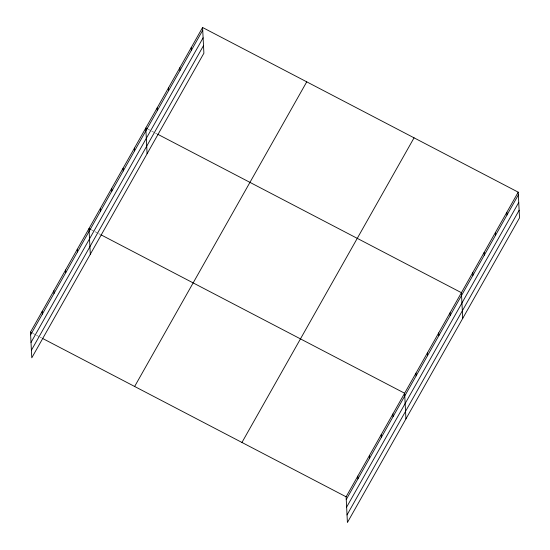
<?xml version="1.0" encoding="UTF-8"?>
<svg xmlns="http://www.w3.org/2000/svg" width="550" height="550" viewBox="0 0 550 550"><rect width="100%" height="100%" fill="white"/><g stroke="black" fill="none" stroke-linecap="round" stroke-linejoin="round"><path stroke-width="0.41" stroke-dasharray="2.75 2.06" d="M148.026 129.195L151.002 130.749M151.745 131.134L154.722 132.688M155.464 133.072L156.956 133.849M91.231 229.721L94.208 231.275M94.951 231.66L97.927 233.214M98.67 233.606L100.162 234.383M32.718 333.3L35.695 334.854M36.438 335.239L39.414 336.793M40.157 337.178L41.642 337.954"/><path stroke-width="0.82" d="M202.586 27.5L203.892 53.199L31.79 357.83L30.484 332.131L202.586 27.5L518.21 192.17L519.516 217.869L347.414 522.5L346.108 496.801L518.21 192.17M30.621 334.868L202.73 30.229M31.006 342.444L203.108 37.812M31.405 350.254L203.507 45.623M134.64 386.471L306.742 81.84M241.952 442.461L414.054 137.83M346.246 499.531L518.354 194.899M346.631 507.114L518.732 202.476M347.029 514.924L519.131 210.286M147.283 128.803L145.791 128.026L147.097 153.725M157.699 134.241L461.416 292.696L462.722 318.395M90.489 229.336L88.997 228.559L90.303 254.258M100.904 234.768L404.628 393.229L405.928 418.921M30.484 332.131L31.976 332.908M42.391 338.346L346.108 496.801M506.853 212.272L506.99 215.009M495.495 232.382L495.632 235.111M484.138 252.484L484.275 255.221M472.78 272.594L472.918 275.323M450.058 312.806L450.196 315.535M438.701 332.908L438.838 335.637M427.343 353.018L427.481 355.747M415.986 373.12L416.123 375.849M392.92 413.944L393.058 416.673M381.219 434.658L381.356 437.388M369.518 455.373L369.655 458.102M357.809 476.087L357.954 478.816M191.228 47.602L191.366 50.339M179.871 67.712L180.008 70.441M168.513 87.814L168.651 90.551M157.156 107.924L157.293 110.653M134.434 148.136L134.571 150.865M123.076 168.238L123.214 170.974M111.719 188.347L111.856 191.077M100.361 208.45L100.499 211.186M77.296 249.274L77.433 252.003M65.594 269.988L65.732 272.718M53.893 290.702L54.031 293.439M42.185 311.417L42.329 314.153"/></g></svg>
